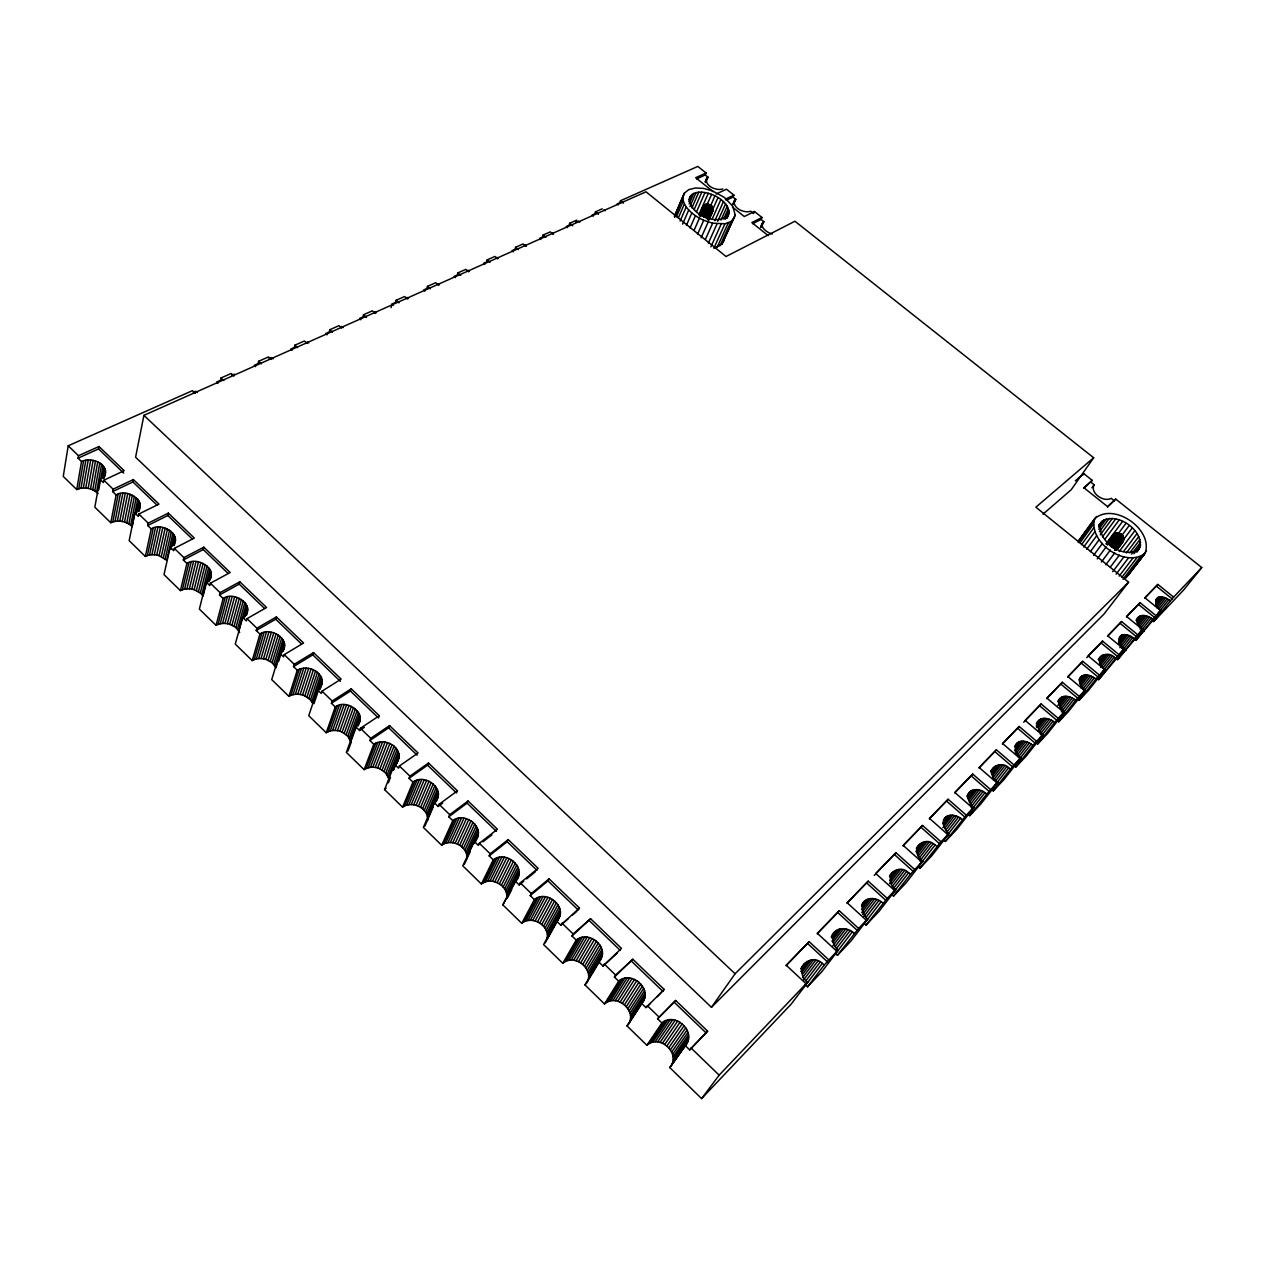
<?xml version="1.0" encoding="UTF-8"?>
<svg xmlns="http://www.w3.org/2000/svg" width="1265" height="1265" viewBox="0 0 1265 1265"><rect width="100%" height="100%" fill="white"/><g stroke="black" fill="none" stroke-linecap="round" stroke-linejoin="round"><path stroke-width="1.5" d="M516.088 881.088C527.125 867.505 505.874 849.795 493.239 859.821L481.396 883.982L462.784 865.829L474.28 841.478C487.768 829.397 465.061 810.485 452.791 820.685L441.675 845.257L423.364 827.405L434.116 802.627C447.889 790.815 425.103 772.283 412.975 782.165L402.586 807.165L384.56 789.581L398.855 753.608C396.151 743.456 382.504 738.649 373.792 744.263L364.114 769.658L346.357 752.359L355.718 726.774C370.012 715.484 347.084 697.663 335.241 706.961L326.228 732.735L308.755 715.705L321.468 677.597C317.483 668.932 305.45 665.532 297.291 670.229L288.926 696.382L271.722 679.605L279.771 653.293C294.555 642.557 271.501 625.337 259.926 634.081L252.209 660.599L235.258 644.075L242.69 617.415C257.712 606.947 234.578 589.996 223.146 598.503L216.046 625.353L199.364 609.082L206.163 582.074C221.422 571.891 198.226 555.209 186.92 563.463L180.421 590.629L163.991 574.61L170.206 547.286C185.686 537.372 162.426 520.927 151.247 528.944L145.349 556.442L129.157 540.661L134.786 513.021C150.488 503.391 127.18 487.151 116.127 494.963L110.782 522.745C117.772 519.583 126.816 521.133 132.129 526.762L137.774 499.122M709.254 205.088L707.293 204.187L706.123 205.468L708.194 207.681L711.009 208.156L711.942 206.464L710.218 204.835L712.337 208.251L708.068 205.831L710.234 204.946L713.049 209.437L708.748 219.936M506.838 897.549C507.913 885.089 491.168 876.36 481.396 883.982M1117.264 549.026L1123.162 540.882L1122.877 535.917L1118.924 534.826L1120.49 536.455L1121.312 535.395M466.896 858.714C468.082 846.301 451.368 837.999 441.675 845.257M427.602 820.495C428.898 808.145 412.2 800.239 402.586 807.165M710.282 205.8L711.958 206.748L711.689 208.156M397.02 763.222L398.997 757.688L398.855 753.608M710.029 204.883L710.614 206.622M1121.043 535.048C1126.372 540.977 1112.678 533.087 1119.81 534.368M1106.606 543.966L1115.603 533.213L1120.996 534.225L1122.672 535.633L1122.64 537.878L1120.142 538.02L1117.801 536.407L1117.185 533.703L1119.43 534.352M1122.877 535.917C1125.534 546.559 1108.646 530.446 1119.256 534.399M1117.058 549.295C1118.655 546.749 1127.811 538.7 1121.47 535.759C1127.684 539.222 1118.766 546.512 1116.9 549.453M297.291 670.229L293.527 666.592L294.239 664.315L313.53 652.582L341.139 679.099L322.022 691.164L321.247 693.426L317.452 689.741C321.547 687.354 323.461 681.977 321.468 677.597M835.548 953.731L837.446 955.265L858.635 928.447L839.296 910.768L817.317 933.301L836.877 951.327L824.274 964.958L822.313 963.345L791.131 1004.141L701.601 1098.589L669.786 1067.581L686.705 1043.878C695.386 1029.931 674.166 1011.842 661.927 1023.021L646.889 1045.269L627.013 1025.899L641.671 1003.43C654.021 990.353 631.535 969.591 618.696 981.197L604.496 1003.951L584.952 984.897L602.14 956.324C605.334 942.884 586.865 931.135 576.192 940.069L562.798 963.298L543.571 944.56L556.584 921.11C569.519 908.523 546.939 888.742 534.368 899.621L521.765 923.323L502.853 904.886L519.093 873.609M671.193 1065.842C679.922 1052.069 658.986 1034.058 646.889 1045.269M1145.046 553.422C1125.265 568.238 1088.216 542.448 1094.668 518.745C1113.722 501.652 1153.87 529.576 1145.046 553.422L1125.834 577.757L1146.469 550.797M1122.672 535.633L1123.146 536.898M712.179 206.606L711.831 209.199L708.321 209.025L705.269 206.685L705.585 204.44L709.602 204.645L703.482 206.306L699.766 214.244M708.511 220.379L713.049 209.437M710.171 205.657L711.389 206.195L711.009 207.507L708.447 207.223L706.74 205.151L711.642 194.399C720.671 197.656 733.874 207.539 726.916 218.26M627.013 1025.899C639.331 1013.012 617.209 992.298 604.496 1003.951M1120.458 534.605C1120.711 532.106 1117.596 534.779 1120.505 533.703M709.048 205.041C692.793 202.021 715.373 222.403 711.404 207.191M1123.731 538.321L1123.162 540.882L1117.501 548.504M674.656 217.327L684.507 193.007L688.872 189.56L695.513 187.979L703.656 188.438L712.401 190.857L724.513 197.514L732.815 206.306L735.202 215.05L721.999 244.113L713.871 248.193L724.94 223.763L730.996 221.549L734.522 217.564M195.253 393.288L192.438 390.664L68.215 445.786L63.25 476.431L76.738 489.555C83.743 486.551 92.725 488.053 98.022 493.65M562.798 963.298C575.385 952.023 597.554 972.247 584.952 984.897M76.738 489.555L81.513 461.488L78.082 458.167L78.493 455.716L68.215 445.786M1123.146 539.602L1123.668 537.751M78.762 488.796L83.585 460.729C93.041 457.487 109.043 464.192 104.853 476.114M80.992 488.274L85.846 460.223M83.348 488.037L88.218 460.001M85.751 488.084L90.669 460.065M88.171 488.416L93.12 460.413M90.511 489.002L95.492 461.013M78.082 458.167L98.544 448.917L98.986 446.498L124.176 470.691L103.825 480.21L103.382 482.629L99.903 479.277L103.208 477.016L105.548 472.398M92.725 489.855L97.737 461.883M94.749 490.931L99.793 462.974M96.535 492.211L101.595 464.271M1119.604 534.352C1100.076 529.719 1128.965 554.165 1121.328 536.328M99.903 479.277L94.828 507.202L110.782 522.745M98.702 489.934L103.113 465.726M102.244 478.486L104.299 467.307M103.398 478.281L105.106 468.983M104.157 478.138L105.533 470.691M521.765 923.323C532.201 914.737 550.465 925.933 547.018 939.152L560.063 915.686M116.127 494.963L112.632 491.595L113.107 489.176L133.394 479.561L158.979 504.118L138.802 514.033L138.312 516.42L134.786 513.021M112.806 521.939L118.167 494.172M115.02 521.401L120.412 493.635M117.36 521.148L122.8 493.397M119.78 521.164L125.235 493.429M122.183 521.48L127.686 493.761M143.91 415.347L135.592 457.218L711.436 1007.319L1103.981 614.078L1128.586 582.169L1035.877 507.186L1093.672 457.756L794.942 221.233L726.015 256.51L646.004 191.79L143.91 415.347L735.091 973.765L711.436 1007.319M124.539 522.066L130.074 494.362M112.632 491.595L132.92 481.965L133.394 479.561M126.769 522.919L132.335 495.232M128.809 523.995L134.406 496.339M130.611 525.291L136.225 497.651M136.32 513.637L138.976 500.734M137.917 511.645L139.814 502.442M1123.462 537.151L1122.909 538.89M139.118 509.716L140.257 504.197M139.182 511.313L140.304 505.937M151.247 528.944L147.72 525.528L148.226 523.141L168.34 513.116L194.304 538.052L174.333 548.378L173.779 550.749L170.206 547.286M1120.063 536.297L1113.137 547.824M145.349 556.442L147.357 555.588L153.286 528.122M147.357 555.588L149.555 555.019L155.516 527.552M149.555 555.019L151.895 554.734L157.888 527.284M151.895 554.734L154.298 554.734L160.339 527.315M154.298 554.734L156.718 555.035L162.79 527.632M1136.856 552.093C1151.735 533.403 1111.05 505.194 1098.542 525.702M172.941 533.039L166.727 560.363L159.074 555.62L165.177 528.232M147.72 525.528L167.818 515.503L168.34 513.116M161.319 556.474L167.439 529.086M163.375 557.565L169.542 530.209M165.193 558.877L171.376 531.521M170.854 549.247L174.175 534.668M172.957 545.515L175.044 536.407M173.843 545.484L175.519 538.194M174.333 545.452L175.598 539.981M233.93 376.037L231.147 373.491L220.964 377.998L220.426 380.354L216.584 382.062L217.88 383.453M186.92 563.463L183.33 559.984L183.884 557.612L203.807 547.192L230.167 572.507L210.385 583.244L209.8 585.584L206.163 582.074M709.048 206.574L704.953 217.232M180.421 590.629L182.413 589.759L188.944 562.593M182.413 589.759L184.611 589.142L191.157 561.992M184.611 589.142L186.935 588.842L193.513 561.707M1117.738 532.897L1113.39 534.826C1112.963 539.269 1118.94 543.571 1122.909 541.404M1119.731 534.225C1103.76 530.462 1129.661 548.82 1121.47 536.075M186.935 588.842L189.355 588.826L195.964 561.707M189.355 588.826L191.774 589.111L198.415 562.008M183.33 559.984L203.238 549.548L203.807 547.192M203.096 596.131L200.297 592.969L194.13 589.68L200.819 562.593M196.391 590.534L203.096 563.463M198.463 591.641L205.199 564.585M200.297 592.969L207.081 565.929M271.169 359.45L268.417 356.951L258.613 361.3L258.028 363.624L254.328 365.269L255.625 366.629M201.862 594.471L208.662 567.463M203.538 594.344L209.911 569.124M208.077 581.694L210.812 570.894M209.025 581.726L211.318 572.729M211.413 574.547L210.053 579.955L211.129 576.334M223.146 598.503L219.493 594.977L220.11 592.637L239.828 581.789L266.583 607.485L247.023 618.664L246.375 620.973L242.69 617.415M216.046 625.353L218.023 624.436L225.138 597.602M218.023 624.436L220.205 623.787L227.352 596.969M307.047 343.463L304.327 341.012L294.871 345.203L294.255 347.511L290.697 349.093L291.978 350.437M220.205 623.787L222.529 623.455L229.708 596.637M222.529 623.455L224.933 623.424L232.143 596.621M224.933 623.424L227.352 623.692L234.594 596.922M219.493 594.977L239.196 584.114L239.828 581.789M239.686 632.595L235.938 627.567L229.724 624.262L236.998 597.507M231.985 625.116L239.306 598.377M234.072 626.222L241.425 599.499M235.938 627.567L243.307 600.859M723.422 241.9L724.118 239.37M237.52 629.1L244.92 602.409M238.785 630.792L246.201 604.117M243.655 618.364L247.134 605.919M245.173 616.672L247.671 607.785M246.311 614.996L247.798 609.651M246.533 615.043L247.529 611.485M341.629 328.046L338.941 325.658L329.833 329.706L329.185 331.983L325.753 333.517L327.018 334.814M259.926 634.081L256.226 630.508L256.89 628.199L276.387 616.909L303.568 643.015L284.23 654.638L283.518 656.914L279.771 653.293M252.209 660.599L254.17 659.634L261.902 633.148M254.17 659.634L256.336 658.97L264.1 632.484M256.336 658.97L258.645 658.606L266.441 632.136M258.645 658.606L261.049 658.543L268.876 632.089M375.262 313.42L372.321 310.842L363.529 314.748L362.865 316.993L359.545 318.48L360.81 319.745M261.049 658.543L263.484 658.812L271.342 632.374M256.226 630.508L275.707 619.202L276.387 616.909M703.609 205.847C702.391 210.86 714.915 214.244 712.622 207.507M706.882 204.108C696.446 207.065 718.046 215.683 711.61 206.069M284.008 641.481L275.944 667.809L272.117 662.702L265.856 659.365L273.762 632.943M268.133 660.219L276.07 633.812M270.236 661.342L278.205 634.951M272.117 662.702L280.118 636.327M273.73 664.267L281.747 637.908M275.011 665.975L283.06 639.647M278.6 661.469L281.478 652.06M281.7 652.787L284.578 643.395M283.012 650.953L284.752 645.308M283.36 650.937L284.514 647.19M391.043 307.648L392.182 303.964L395.376 302.541L396.072 300.311L404.547 296.548L407.457 299.062M288.926 696.382L290.871 695.386L299.252 669.248M290.871 695.386L293.021 694.691L301.434 668.553M293.021 694.691L295.33 694.295L303.774 668.173M438.56 285.194L435.682 282.728L427.491 286.364L426.779 288.578L423.68 289.954L424.914 291.171M295.33 694.295L297.734 694.216L306.193 668.11M293.527 666.592L312.787 654.859L313.53 652.582M297.734 694.216L300.153 694.453L308.66 668.379M300.153 694.453L302.541 695.023L311.079 668.948M312.771 703.577L310.494 699.956L304.833 695.876L313.404 669.818M306.952 696.999L315.554 670.972M308.85 698.375L317.483 672.363M310.494 699.956L319.144 673.96M311.807 701.711L320.488 675.716M468.603 271.801L465.773 269.382L457.851 272.892L457.108 275.074L454.119 276.403L455.353 277.604M313.973 703.656L322.085 679.558M319.792 688.935L322.275 681.519M320.203 688.998L322.085 683.448M709.08 218.829L712.448 210.702L710.298 206.559L714.915 195.822M708.795 218.908C711.736 216.268 715.231 206.274 709.855 205.389M335.241 706.961L331.414 703.261L332.189 701.016L351.243 688.808L379.294 715.753L378.456 717.967L350.452 691.054L351.243 688.808M497.667 258.835L494.868 256.463L487.199 259.863L486.456 262.029L483.562 263.326L484.78 264.48M708.637 219.145L712.005 210.986L710.171 206.638M326.228 732.735L328.157 731.692L337.186 705.933M328.157 731.692L330.291 730.964L339.352 705.19M330.291 730.964L332.584 730.538L341.677 704.779M332.584 730.538L334.988 730.443L344.096 704.7M334.988 730.443L337.407 730.664L346.563 704.937M337.407 730.664L339.811 731.217L348.998 705.506M525.797 246.311L523.014 243.971L515.598 247.26L514.823 249.411L512.04 250.66L513.242 251.798M350.785 741.875L347.828 736.214L342.103 732.071L351.322 706.392M344.238 733.21L353.504 707.546M617.383 952.988L603.026 966.049L598.772 961.922L602.14 956.324M346.167 734.601L355.449 708.953M347.828 736.214L357.141 710.582M349.172 738.001L358.517 712.369M350.168 739.899L359.529 714.298M351.449 740.057L360.161 716.29M347.986 751.03L351.338 741.891M357.726 725.604L360.399 718.299M358.216 725.746L360.24 720.275M355.718 726.774L359.592 730.506L360.399 728.292L379.294 715.753M553.011 234.167L550.259 231.89L543.08 235.069L542.305 237.188L539.586 238.389L540.788 239.512M707.42 219.493L710.788 211.302L709.855 206.717M1117.596 547.903L1123.684 538.858M373.792 744.263L369.918 740.499L370.74 738.286L389.557 725.62L418.051 752.975L399.408 766.005L398.538 768.187L394.617 764.392L398.459 759.632M579.813 222.118L578.453 221.106L575.86 222.261L576.65 220.173L569.709 223.257L568.902 225.36L566.277 226.53L567.463 227.621M364.114 769.658L366.012 768.582L375.721 743.188M366.012 768.582L368.131 767.808L377.871 742.413M707.435 217.738L710.06 211.302L709.665 206.717M368.131 767.808L370.424 767.349L380.18 741.97M370.424 767.349L372.811 767.222L382.615 741.875M369.918 740.499L388.703 727.818L389.557 725.62M1123.241 540.961L1123.636 539.918M372.811 767.222L375.246 767.444L385.066 742.096M375.246 767.444L377.65 767.981L387.517 742.666M602.235 208.82L595.499 211.808L594.677 213.896L592.147 215.018L593.317 216.109M388.798 778.813L385.746 773.042L379.959 768.835L389.857 743.535M382.109 769.99L392.039 744.706M384.054 771.397L394.032 746.129M385.746 773.042L395.739 747.773M706.629 217.659L709.286 211.223L709.475 206.685M387.122 774.844L397.131 749.607M388.149 776.789L398.19 751.568M696.556 178.918L705.253 174.981L706.107 173.005L697.821 166.411L620.498 200.724L619.676 202.78L617.209 203.871L618.364 204.93M393.368 770.069L399.139 755.664M388.323 782.814L390.49 777.422M393.368 770.227L396.245 763.032M396.087 765.025L398.997 757.688M1100.74 522.698C1095.901 540.756 1124.016 560.332 1139.117 549.121M412.975 782.165L409.022 778.339L409.923 776.172L428.487 763.016L457.424 790.815L456.475 792.949L427.57 765.183L428.487 763.016M705.807 217.501L709.254 206.638M404.468 806.042L414.873 781.043M406.571 805.22L417.007 780.236M408.864 804.73L419.316 779.762M411.236 804.587L421.735 779.635M702.613 215.967L705.411 209.547L708.463 206.258M703.34 216.457L708.653 206.385M704.131 216.884L708.843 206.48M413.671 804.793L424.202 779.841M701.964 215.445L704.795 209.025L708.305 206.116M416.074 805.331L426.637 780.394M701.427 214.876L704.289 208.472L708.179 205.974M418.399 806.184L428.993 781.28M700.225 216.094L703.893 207.903L708.068 205.831L703.625 207.349L699.924 215.524M420.581 807.339L431.207 782.45M674.324 216.441L683.369 195.316M674.735 215.872L684.507 193.007M700.446 214.591L704.747 204.867L708.068 205.199M422.542 808.778L433.215 783.905M676.49 216.679L683.306 200.819L682.958 197.957M678.34 217.944L684.397 203.855L683.306 200.819M424.249 810.438L434.954 785.581M688.872 199.57C691.544 189.734 704.352 191.553 711.642 194.399M680.143 221.043L686.215 206.938L684.397 203.855M688.777 201.594L691.797 194.573M425.657 812.288L436.378 787.447M689.156 203.95L693.694 193.418M702.881 207.713L699.751 214.955L703.482 206.812L707.957 205.547M699.893 214.829L704.747 204.867M708.084 219.367L711.436 211.192L710.029 206.685M426.716 814.265L437.469 789.439M689.978 206.638L696.035 192.628M682.61 224.111L688.713 210.006L686.215 206.938M427.412 816.336L438.18 791.526M691.908 207.966L698.754 192.217M699.466 215.145L703.546 205.847L707.72 204.155M710.171 214.734L712.511 209.326L708.843 219.446M427.697 818.423L438.481 793.629M704.953 181.907L708.005 177.179L705.253 174.981M424.945 825.982L433.421 806.517M686.436 225.296L691.813 212.963L688.713 210.006M705.601 181.243L707.135 177.701M435.302 802.785L438.386 795.717M436.346 801.235L437.88 797.693M705.696 182.492L708.005 177.179M694.137 209.674L701.759 192.185M699.735 214.417L702.881 207.191M696.572 211.761L704.969 192.549M690.026 228.032L695.418 215.714L691.813 212.963M434.116 802.627L438.117 806.485L439.05 804.334L457.424 790.815M703.878 205.452L699.924 213.785L703.277 206.258M699.102 214.228L708.289 193.292M694.011 230.499L699.418 218.181L695.418 215.714M697.505 234.341L703.72 220.3L712.654 223.193L724.94 223.763M699.308 215.303L703.704 205.974L699.703 214.955M708.764 218.418L711.072 213.2M712.622 209.721L718.03 197.53M701.158 237.773L708.179 221.976M712.369 218.624L720.892 199.49M752.612 223.684L761.087 219.462L763.902 221.707C758.225 226.514 767.555 233.108 772.346 233.962M705.601 238.974L712.654 223.193M714.867 220.743L723.438 201.625M452.791 820.685L448.775 816.795L449.739 814.66L468.034 800.998L497.445 829.255L479.34 843.281L478.328 845.399L474.28 841.478M699.861 215.319L704.241 205.721M717.761 221.264L725.557 203.886M708.368 243.165L717.018 223.905M720.971 220.11L727.233 206.195M708.953 218.94L712.195 211.761M708.843 219.224L712.812 210.433M710.898 246.817L721.161 224.095M726.142 200.36L733.02 197.103L733.906 195.126L726.474 189.197L716.116 194.035M723.675 218.94L728.371 208.519M725.051 219.446L728.988 210.765M700.114 215.904L703.308 208.867M726.663 218.086L729.02 212.868M732.72 204.076L735.803 199.332L733.02 197.103M443.541 844.103L454.657 819.514M733.352 203.38L734.949 199.87M733.415 204.598L735.803 199.332M445.628 843.249L456.776 818.676M717.16 247.308L728.245 222.893M708.463 219.224L711.721 212.061M708.748 218.671L712.733 209.895M447.905 842.727L459.069 818.17M719.896 245.932L730.996 221.549M448.775 816.795L467.07 803.133L468.034 800.998M721.999 244.113L735.202 215.05M700.494 216.489L703.72 209.452M707.862 219.414L712.511 209.326M450.277 842.553L461.488 818.012M452.712 842.743L463.955 818.202M701.822 215.303L704.241 210.022M455.131 843.265L466.405 818.755M702.439 215.841L704.89 210.559M708.005 217.738L710.456 212.378M457.471 844.119L468.777 819.625M703.15 216.347L705.601 211.049M706.423 217.627L708.906 212.299M707.246 217.738L709.712 212.393M459.654 845.289L471.007 820.811M761.087 219.462L762.004 217.501L754.478 211.508L753.576 213.469L750.762 211.239C744.279 213.5 732.609 208.33 734.317 200.55M703.925 216.789L706.392 211.476M704.747 217.153L707.214 211.84M705.585 217.438L708.068 212.125M461.646 846.744L473.031 822.282M712.527 211.382C715.389 209.484 708.732 205.199 711.531 206.733M463.385 848.435L474.802 823.989M464.824 850.301L476.257 825.887M465.915 852.325L477.379 827.927M760.803 226.482L762.447 222.972M760.597 227.51L763.064 222.261M761.435 226.957L763.902 221.707M466.643 854.444L478.123 830.061M466.975 856.595L478.47 832.212M464.35 864.359L470.185 851.756M474.217 843.486L478.407 834.347M475.434 841.778L477.949 836.386M493.239 859.821L489.176 855.883L490.188 853.78L508.23 839.596L538.115 868.312L520.295 882.875L519.219 884.947L515.092 880.962L517.844 877.673M690.39 196.059C686.041 213.216 717.049 227.51 728.498 214.781M483.246 882.764L495.105 858.619M485.317 881.879L497.208 857.733M487.578 881.326L499.485 857.196M489.176 855.883L507.186 841.699L508.23 839.596M489.95 881.12L501.889 857.006M492.385 881.294L504.356 857.196M494.805 881.816L506.822 857.733M497.145 882.67L509.194 858.603M1119.841 536.186L1112.283 547.366M499.359 883.856L511.455 859.805M501.383 885.326L513.495 861.291M503.138 887.034L515.298 863.015M504.609 888.947L516.8 864.96M505.731 891.019L517.954 867.031M706.487 178.381C704.668 186.097 716.401 191.126 722.805 188.959M506.49 893.169L518.729 869.213M506.87 895.367L519.109 871.427M518.666 875.712L502.853 904.886M507.328 898.182L511.708 889.643M710.993 205.626C717.666 211.603 703.245 211.065 704.51 205.215C714.187 202.606 699.845 206.796 707.388 204.06M534.368 899.621L530.225 895.604L531.316 893.549L549.073 878.843L579.449 908.017L578.295 910.057L547.966 880.899L549.073 878.843M523.584 922.058L536.202 898.371M525.639 921.126L538.289 897.438M527.885 920.54L540.55 896.853M530.256 920.319L542.954 896.648M532.692 920.461L545.421 896.806M535.111 920.983L547.887 897.344M537.483 921.837L550.291 898.213M1086.667 657.705L1101.088 642.936L1117.501 656.456L1115.572 658.48C1106.148 647.269 1091.916 661.2 1105.215 669.375L1088.295 690.595L1079.045 700.351L1077.432 699.134M539.712 923.039L552.552 899.431M541.736 924.509L554.623 900.933M1129.424 572.998L1127.985 575.622L1144.05 554.544L1125.834 577.757M543.539 926.265L556.458 902.688M545.041 928.21L557.991 904.665M546.195 930.313L559.177 906.799M547.002 932.526L560 909.013M547.397 934.772L560.427 911.29M547.413 937.001L560.442 913.536M545.073 942.994L559.272 917.71M556.584 921.11L560.774 925.158L579.449 908.017M576.192 940.069L571.97 936.005L573.14 933.965L590.581 918.722L621.479 948.386L603.026 966.049M1014.056 764.977L1010.276 769.278C999.84 756.755 983.585 773.01 997.848 782.339L980.802 804.002L969.733 815.688L967.978 814.328L984.992 792.617L986.779 793.993L996.978 782.94L979.126 767.507L996.409 749.813L1014.056 764.977L1020.143 758.573L1002.56 743.504L1019.195 726.458L1036.588 741.274L1042.455 735.091L1025.14 720.386L1041.158 703.957L1058.299 718.425L1063.96 712.48L1046.882 698.09L1062.347 682.262L1079.251 696.398L1084.706 690.658L1067.866 676.601L1082.793 661.31L1099.459 675.146L1104.725 669.596L1088.121 655.855L1102.527 641.102L1118.956 654.622L1124.047 649.277L1107.681 635.821L1121.596 621.558L1137.804 634.809L1142.722 629.638L1126.577 616.466L1140.034 602.678L1156.02 615.644L1160.78 610.647L1144.841 597.744L1157.855 584.414L1173.635 597.112L1201.75 567.542L1115.73 499.074L1107.492 506.553L1083.852 487.689L1092.233 480.368L1083.741 473.6L1075.313 480.858M564.585 962.001L577.994 938.772M571.97 936.005L590.581 918.722M566.625 961.02L580.05 937.792M568.855 960.404L582.311 937.191M571.211 960.151L584.699 936.954M573.646 960.277L587.166 937.096M576.081 960.783L589.648 937.602M578.453 961.653L592.052 938.488M580.698 962.855L594.344 939.705M582.77 964.357L596.447 941.239M584.588 966.128L598.298 943.026M935.12 844.973C923.071 833.777 909.44 852.389 922.976 861.101L906.009 882.923L893.564 896.063L891.73 894.592L908.649 872.739L910.515 874.226L921.806 862.003L903.147 845.368L922.565 825.476L941.018 841.794L919.955 868.217L918.153 866.778L935.12 844.973L936.954 846.411M586.122 968.105L599.863 945.034M587.324 970.255L601.096 947.2M588.162 972.516L601.95 949.477M588.605 974.825L602.425 951.802M588.652 977.118L602.488 954.11M908.649 872.739C896.3 861.323 882.211 880.519 895.968 889.532L879.048 911.369L866.082 925.047L864.216 923.545M586.422 983.269L601.381 958.411M618.696 981.197L614.411 977.054L615.644 975.078L632.8 959.265L664.188 989.42L657.262 996.788M822.313 963.345C808.952 951.201 793.361 972.279 807.75 982.336L804.603 985.641L806.058 983.743L786.182 965.195L809.141 941.666L828.781 959.835M1116.03 549.911L1122.071 541.42L1121.059 536.471M614.411 977.054L632.8 959.265M606.251 1002.592L620.482 979.853M608.275 1001.564L622.522 978.825M610.489 1000.915L624.768 978.177M612.845 1000.631L627.155 977.908M615.28 1000.741L629.622 978.035M617.731 1001.248L632.089 978.557M620.119 1002.101L634.524 979.426M622.38 1003.319L636.817 980.66M1120.664 534.731L1120.379 533.688M624.467 1004.837L638.952 982.209M626.317 1006.64L640.833 984.028M627.883 1008.664L642.446 986.083M629.116 1010.861L643.711 988.297M630.002 1013.17L644.612 990.622M630.492 1015.526L645.118 992.993M1114.591 550.054L1120.648 541.499L1120.695 536.486M630.571 1017.882L645.229 995.365M630.255 1020.143L644.913 997.642M628.452 1024.207L644.217 999.793M641.671 1003.43L645.988 1007.604L664.188 989.42M1114.86 548.425L1119.841 541.373L1120.49 536.455M661.927 1023.021L657.579 1018.815L675.7 1000.473L707.625 1031.149L689.694 1049.887L685.282 1045.633L686.705 1043.878M657.579 1018.815L675.7 1000.473M648.629 1043.862L663.682 1021.614M650.621 1042.787L665.706 1020.555M652.819 1042.091L667.936 1019.875M655.175 1041.791L670.308 1019.574M657.61 1041.886L672.774 1019.685M660.061 1042.376L675.257 1020.175M662.449 1043.23L677.692 1021.061M1114.006 548.188L1119.019 541.12L1120.268 536.392M664.742 1044.463L680.017 1022.31M666.861 1045.997L682.167 1023.875M668.742 1047.831L684.096 1025.725M670.339 1049.887L685.725 1027.812M671.62 1052.132L687.037 1030.074M672.537 1054.504L687.986 1032.461M1093.672 457.756L1071.202 489.745L1043.008 514.175M673.059 1056.908L688.539 1034.897M1082.445 475.434L1083.741 473.6M673.201 1059.327L688.682 1037.316M672.917 1061.651L688.429 1039.672M672.253 1063.849L687.765 1041.87M669.786 1067.581L685.282 1045.633M1083.947 488.306L1092.233 480.368M689.694 1049.887L707.625 1031.149M1091.964 487.768L1094.114 484.748L1090.936 482.202M1110.702 546.211L1119.446 535.886M1111.461 546.828L1119.636 536.044M1109.452 544.82L1114.671 537.799L1119.146 535.522M1110.022 545.531L1115.208 538.495L1119.288 535.712M1109.01 544.092L1114.244 537.087L1119.035 535.348M1107.587 544.899L1113.959 536.392L1118.956 535.174M1094.668 518.745L1078.318 541.246L1096.549 516.452M1078.239 542.543L1093.513 521.512M1080.01 542.732L1093.134 524.706M1107.397 544.187L1113.817 535.728L1118.924 535M1110.638 539.997L1113.896 535.49M1081.464 544.741L1093.529 528.217M1107.539 507.139L1115.73 499.074M1107.776 543.128C1109.12 540.487 1115.777 528.976 1120.015 534.415M1098.874 525.449L1102.163 520.959M1083.71 546.97L1094.684 531.948M1098.621 527.11L1104.092 519.615M1098.826 529.213L1106.495 518.745M1107.365 543.539L1113.801 535.111L1118.924 534.826M1115.351 550.038L1121.391 541.515L1120.885 536.502M1099.396 531.79L1109.263 518.35M1086.682 549.31L1096.597 535.807M1100.265 534.858L1112.346 518.444M1107.223 543.397L1113.801 534.447L1119.019 534.573L1115.303 533.656L1113.817 535.728L1115.841 539.143L1119.841 541.373L1123.099 540.867M1117.533 547.239L1122.023 541.135M1090.351 551.651L1099.206 539.649M1102.447 536.898L1115.651 519.014M1107.476 542.954L1113.485 534.905L1116.536 534.036M1104.756 539.412L1119.082 520.057M1093.545 555.382L1102.432 543.397M1106.764 543.76L1113.39 534.826M786.118 965.717L809.141 941.666M1105.958 543.855L1122.529 521.528M1097.261 558.893L1106.163 546.907M1116.6 549.658L1122.64 541.199L1121.217 536.407M1107.571 542.748L1113.105 535.316M1118.181 533.814L1125.929 523.41M817.253 933.807L839.296 910.768M1107.002 543.555L1113.801 534.447M1101.388 562.055L1110.322 550.085M1121.375 536.012L1129.155 525.623M701.601 1098.589L719.153 1075.155L806.058 983.743M1107.397 543.302L1112.963 535.901M801.773 966.966L804.129 963.835M800.792 968.69L805.489 962.412M801.267 969.132L807.149 961.305M1117.659 547.413L1132.128 528.122M847.012 903.305L868.201 881.152L887.239 898.356L866.082 925.047M1105.8 564.807L1114.781 552.852M800.808 971.488L809.047 960.515M1107.507 543.238L1114.339 534.162M801.71 972.627L811.134 960.103M1119.146 551.587L1134.768 530.841M802.722 974.129L813.348 960.04M831.231 937.112C834.647 926.786 847.661 926.518 854.255 933.428M1110.385 567.052L1119.383 555.114M831.643 937.618L837.556 929.775M874.273 875.38L895.936 852.736L914.674 869.498M1123.573 551.461L1136.998 533.688M802.627 977.545L815.64 960.356M832.275 938.44L839.391 929.032M1108.14 543.049L1113.848 535.506M1107.381 543.934L1112.979 536.534M831.911 941.176L841.415 928.636M1126.403 552.884L1138.753 536.581M1112.726 571.685L1124.016 556.79M803.718 979.774L817.933 961.02M832.86 942.694L843.565 928.605M861.576 905.297C865.165 896.094 877.119 897.233 882.97 903.21M902.989 845.953L922.565 825.476M1129.851 552.789L1139.986 539.459M861.924 905.835L866.699 899.573M1107.492 544.614L1113.137 537.23M1116.394 549.769L1123.162 540.882M805.932 980.77L820.179 962.033M832.686 946.141L845.795 928.921M862.509 906.705L868.47 898.862M1116.078 574.215L1128.538 557.849M1131.622 554.086L1140.65 542.242M862.066 909.472L870.415 898.498M1133.946 553.706L1140.714 544.82M1115.777 549.975L1121.533 542.448M1117.596 547.65L1123.225 540.282M834.916 946.789L848.024 929.585M1136.808 551.587L1140.208 547.144M861.765 912.571L872.518 898.482M889.548 875.965L891.936 872.818M929.364 818.914L948.133 799.259L966.318 815.182L945.335 841.446L943.548 840.055M889.564 876.265L893.153 871.569M1119.177 576.081L1132.792 558.245M889.848 876.866L894.624 870.605M835.88 949.319L850.222 930.566M890.354 877.768L896.347 869.94M862.714 914.453L874.684 898.798M805.663 985.198L807.592 986.779L824.274 964.958M1108.899 543.855L1113.421 537.957M1121.913 577.283L1136.682 557.991M889.848 880.551L898.245 869.593M836.877 951.327L835.422 953.241L838.426 950.062C833.145 945.54 830.03 936.1 835.959 930.834M863.679 916.666L876.866 899.447M954.711 792.934L972.738 774.069L990.637 789.597M852.31 931.862L821.681 971.899L807.592 986.779M916.461 848.056L918.849 844.925M889.485 883.666L900.285 869.593M916.413 848.42L920.019 843.723M1123.02 579.307L1140.081 557.074M916.651 849.052L921.442 842.79M1115.066 550.054L1122.008 541.072M915.892 851.551L923.102 842.158M865.798 917.615L879.017 900.427M891.572 883.982L902.388 869.909M916.54 852.8L924.952 841.842M979.015 768.045L996.409 749.813M892.489 886.196L904.538 870.557M943.421 820.1C947.106 812.494 957.368 814.913 962.349 819.688M1109.31 544.598L1113.864 538.684M1115.445 548.52L1120.063 542.527M868.201 881.152L847.123 902.751L866.383 920.288L864.912 922.201L867.806 919.165C862.698 914.832 859.409 905.724 865.149 900.585M917.299 854.349L926.929 841.857M881.073 901.692L850.966 941.018L837.446 955.265M943.595 820.764L947.2 816.083M942.789 823.294L948.813 815.482M918.137 856.231L929 842.19M893.359 888.694L906.626 871.506M919.955 868.217L931.926 855.583L948.924 833.809L945.888 830.409L943.405 824.717L950.616 815.198M1002.386 744.073L1019.195 726.458M1109.848 545.31L1114.418 539.412M1114.607 548.362L1119.24 542.385M967.013 795.938C969.876 788.142 979.41 788.237 984.992 792.617M919.007 858.429L931.087 842.822M942.884 827.69L952.545 815.213M895.936 852.736L875.712 873.467L894.671 890.544L893.201 892.442L895.968 889.532M967.156 796.634L971.963 790.404M967.504 797.63L973.528 789.834M944.892 828.006L954.553 815.546M1023.685 722.268L1041.158 703.957M919.845 860.912L933.143 843.755M968.041 798.895L975.268 789.566M1110.48 546.006L1115.082 540.092M1111.223 546.638L1115.825 540.724M1113.738 548.093L1118.371 542.132M893.564 896.063L910.515 874.226M991.064 770.701L993.468 767.586M990.89 771.176L994.511 766.527M945.698 830.188L956.593 816.178M968.705 800.476L977.149 789.597M990.969 771.919L995.792 765.705M991.286 772.915L997.31 765.167M1046.724 698.644L1062.347 682.262M969.449 802.358L979.126 789.929M1112.03 547.207L1116.647 541.278M1112.868 547.698L1117.501 541.752M1121.423 536.218C1129.25 544.646 1109.152 539.048 1115.651 533.324M991.76 774.212L999.002 764.914M946.489 832.655L958.601 817.095M1015.068 745.797C1018.515 738.491 1028.16 741.084 1032.888 745.465L1036.588 741.274M992.377 775.809L1000.836 764.961M1015.115 746.556L1018.736 741.923M970.223 804.54L981.118 790.562M1015.384 747.583L1020.207 741.401M1067.771 677.075L1082.793 661.31M945.983 836.94L960.546 818.281M993.088 777.675L1002.765 765.293M1014.609 750.445L1021.851 741.179M970.967 806.991L983.095 791.463M1036.256 723.833C1039.609 715.864 1049.602 717.729 1054.694 722.536L1058.299 718.425M1015.194 752.027L1023.654 741.227M1037.221 723.627L1040.842 719.01M993.816 779.841L1004.71 765.91M1101.088 642.936L1102.527 641.102M1036.241 726.205L1042.265 718.52M970.635 791.257C965.543 795.97 969.385 803.892 973.86 807.576L956.83 829.302L945.335 841.446M1015.842 753.908L1025.52 741.559M1036.636 727.533L1043.878 718.299M995.729 780.726L1006.655 766.796M1057.635 701.664C1060.924 693.805 1070.712 695.75 1075.709 700.415L1079.251 696.398M1038.375 727.581L1045.617 718.362M1058.536 701.506L1062.141 696.92M1107.492 636.358L1121.596 621.558M969.733 815.688L986.779 793.993M1017.756 754.509L1027.433 742.176M1058.726 702.581L1063.533 696.446M1008.521 767.934L991.507 789.581L993.231 790.91L1003.904 779.651L1020.934 758.051C1016.728 754.636 1012.68 747.236 1017.487 742.713M996.978 782.94L995.492 784.822L997.848 782.339M1037.79 730.996L1047.452 718.694M1057.872 705.427L1065.098 696.24M1079.172 679.337C1082.413 672.316 1091.489 675.051 1095.996 679.084L1099.459 675.146M1018.42 756.913L1029.331 743.045M1079.108 680.175L1082.698 675.605M1126.483 616.909L1140.034 602.678M1059.58 705.506L1066.806 696.319M1079.251 681.25L1084.058 675.146M993.231 790.91L1010.276 769.278M1039.656 731.597L1049.333 719.311M1031.181 744.152L1014.166 765.72L1015.858 767.017L1026.152 756.17L1043.166 734.665C1039.087 731.36 1034.96 724.197 1039.624 719.753M1060.165 707.372L1068.609 696.651M1079.583 682.594L1085.591 674.972M1020.143 758.573L1018.657 760.439L1020.934 758.051M1098.194 659.618L1100.582 656.582M1099.048 658.717L1101.451 655.681M1144.714 598.234L1157.855 584.414M1040.289 733.985L1051.199 720.164M1098.953 659.571L1102.542 655.017M1080.041 684.191L1087.252 675.051M1099.079 660.662L1103.871 654.59M1060.782 709.491L1070.443 697.252M1015.858 767.017L1032.888 745.465M1099.364 662.006L1105.357 654.416M1080.579 686.041L1089.007 675.384M1039.656 738.128L1053.002 721.256M1042.455 735.091L1040.984 736.957L1043.166 734.665M1119.335 638.161L1121.723 635.141L1124.458 634.571L1129.471 635.599L1134.484 638.588L1137.804 634.809M1061.382 711.847L1072.277 698.09M1099.791 663.603L1106.986 654.511M1119.414 639.268L1123.004 634.73M1081.164 688.16L1090.81 675.984M1036.019 742.729L1037.679 743.994L1054.694 722.536M1118.481 642.114L1124.458 634.571M1100.297 665.453L1108.709 654.843M1136.017 620.388C1139.069 612.94 1148.098 615.154 1152.779 619.344L1154.565 617.462L1138.595 604.496M1074.048 699.166L1057.097 720.544L1058.742 721.793L1068.308 711.689L1085.275 690.374C1081.417 687.29 1077.163 680.586 1081.559 676.285M1063.96 712.48L1062.489 714.33L1064.592 712.116C1060.639 708.938 1056.449 701.996 1060.971 697.632M1136.682 620.435L1140.255 615.928M1064.592 712.116L1047.594 733.542L1037.679 743.994M1082.951 688.982L1092.612 676.807M1118.877 643.711L1126.056 634.666M1136.729 621.542L1141.504 615.549M1100.85 667.556L1110.48 655.444M1136.966 622.902L1142.928 615.391M1058.742 721.793L1075.709 700.415M1120.553 644.059L1127.732 635.014M1078.634 697.616L1081.053 694.58M1083.473 691.528L1094.351 677.85M1155.799 600.337L1158.171 597.349L1160.78 596.843L1165.587 597.855L1170.457 600.749L1173.635 597.112M1102.606 668.363L1112.235 656.25M1137.33 624.499L1144.477 615.502M1155.831 601.46L1159.388 596.985M1119.889 647.648L1129.471 635.599M1156.036 602.82L1160.78 596.843M1138.974 624.831L1146.137 615.834M1079.045 700.351L1095.996 679.084M1113.959 657.278L1097.087 678.451L1098.684 679.653L1124.49 649.103C1120.505 646.257 1115.92 638.43 1121.723 635.141M1155.182 605.903L1162.298 596.953M1104.725 669.596L1103.254 671.446L1105.215 669.375M1121.612 648.439L1131.21 636.39M1139.465 626.902L1147.829 616.419M1156.795 606.235L1163.927 597.286M1098.684 679.653L1115.572 658.48M1132.887 637.402L1116.078 658.464L1117.643 659.634L1143.101 629.527C1139.575 626.713 1135.179 620.625 1139.212 616.545M1124.047 649.277L1122.593 651.111L1124.49 649.103M1139.971 629.179L1149.537 617.209M1157.269 608.291L1165.587 597.855M1117.643 659.634L1134.484 638.588M1139.227 633.148L1151.197 618.19M1158.93 609.066L1167.263 598.645M1134.436 639.141L1135.986 640.28L1152.779 619.344M1153.395 618.949L1156.02 615.644M1158.171 613.003L1168.907 599.61M1135.986 640.28L1161.096 610.584C1157.349 607.912 1152.621 600.527 1158.171 597.349M1152.209 620.435L1153.727 621.558L1170.457 600.749M1201.75 567.542L1183.708 589.933L1153.727 621.558M1094.114 484.748C1089.703 493.034 1103.823 502.632 1111.192 498.331L1114.402 500.893M1114.987 533.988L1116.647 533.055M712.701 210.891C709.602 213.421 703.561 210.607 703.134 206.717M858.635 928.447L866.383 920.288M887.239 898.356L894.671 890.544M941.018 841.794L947.865 834.6L929.475 818.376L948.133 799.259M966.318 815.182L972.896 808.256L954.79 792.443L972.738 774.069M920.335 863.9L922.976 861.101M946.378 836.481L948.924 833.809M971.409 810.153L973.86 807.576M1083.235 692.508L1085.275 690.374M1141.267 631.456L1143.101 629.527M1159.325 612.45L1161.096 610.584M945.825 816.984L943.39 821.111L943.405 824.717M735.091 973.765L1128.586 582.169M708.953 204.693L707.862 204.551L709.57 204.898M645.988 1007.604L650.226 1003.556M1120.553 534.257C1114.307 532.85 1123.889 540.392 1121.407 534.905M560.774 925.158L568.08 918.864M572.46 915.085L576.84 911.322M384.56 789.581L386.173 788.206M530.225 895.604L547.966 880.899M706.945 204.724L708.827 205.009M519.219 884.947L523.663 881.31M526.635 878.89L535.538 871.601M703.546 205.847L706.392 204.377M482.851 841.889L491.895 834.868M438.117 806.485L442.703 803.101M409.022 778.339L427.57 765.183M1080.215 538.937L1082.761 537.182M359.592 730.506L364.304 727.375M331.414 703.261L350.452 691.054M762.004 217.501L751.837 222.561L768.266 235.669M754.478 211.508L744.279 216.521L732.467 207.081M725.319 199.19L733.906 195.126M703.957 205.515L706.597 205.088L705.585 205.499M706.455 204.218C701.869 208.804 717.255 210.196 710.377 205.942M78.493 455.716L98.986 446.498M706.107 173.005L695.671 177.701L713.207 191.711M193.229 392.45L195.854 391.296L197.435 392.577M231.859 375.278L234.373 374.155M269.034 358.738L271.469 357.647L273.019 358.881M706.708 204.187L709.254 204.772M81.513 461.488L83.585 460.729M710.029 205.515L711.942 206.464M704.795 204.883L706.85 204.709M1121.185 535.221C1130.104 544.662 1107.555 533.514 1119.351 533.53M1116.679 532.945L1118.134 533.213M1121.707 534.842L1122.118 535.585L1120.853 534.447M707.04 204.076L708.432 204.361M707.372 204.218L708.827 204.424M1121.407 535.585L1123.684 538.21M1118.355 532.96L1119.304 533.182M1117.612 533.087L1120.584 533.988M263.484 658.812L265.856 659.365M227.352 623.692L229.724 624.262M191.774 589.111L194.13 589.68M156.718 555.035L159.074 555.62M1119.019 533.118L1120.237 534.494M339.811 731.217L342.103 732.071M377.65 767.981L379.959 768.835M302.541 695.023L304.833 695.876M708.811 204.535L710.788 206.922L708.653 206.828L707.356 205.246M1119.193 533.561L1121.644 534.557M699.418 218.181L703.72 220.3M709.855 205.041L710.867 205.531M710.029 205.752L712.685 207.934M603.927 209.784L605.287 210.765M552.157 232.807L553.532 233.835M525.007 244.888L526.398 245.932M496.971 257.364L498.378 258.424M467.987 270.251L469.426 271.327M710.392 205.104L711.436 205.974M438.022 283.581L439.477 284.688M407.014 297.37L408.484 298.493M374.914 311.633L376.417 312.787M341.677 326.433L343.179 327.603M307.221 341.756L308.739 342.957M1156.431 586.217L1172.196 598.914M620.498 200.724L623.455 203.143M1120.158 623.392L1136.35 636.627M595.499 211.808L598.487 214.275M569.709 223.257L572.729 225.771M1081.338 663.176L1097.988 676.981M543.08 235.069L545.832 237.361M1060.892 684.128L1077.78 698.248M515.598 247.26L518.381 249.616M1039.719 705.838L1056.828 720.291M487.199 259.863L490.014 262.25M1017.74 728.34L1035.118 743.14M457.851 272.892L460.697 275.327M994.954 751.71L1012.569 766.843M427.491 286.364L430.369 288.847M971.283 775.967L989.167 791.479M396.072 300.311L398.981 302.841M946.679 801.172L964.831 817.064M363.529 314.748L366.471 317.341M921.11 827.373L939.531 843.692M329.833 329.706L332.537 332.11M894.497 854.65L913.203 871.395M1142.928 630.191L1144.335 631.472M294.871 345.203L297.607 347.669M866.762 883.065L885.769 900.253M1124.854 649.23L1126.277 650.526M258.613 361.3L261.381 363.814M837.873 912.682L857.18 930.344M220.964 377.998L223.763 380.575M807.718 943.579L827.326 961.732M98.544 448.917L123.701 473.11M132.92 481.965L157.034 505.146M167.818 515.503L192.375 539.111M203.238 549.548L228.159 573.504M239.196 584.114L264.512 608.449M275.707 619.202L301.497 643.996M312.787 654.859L340.348 681.345M388.703 727.818L417.15 755.158M467.07 803.133L496.433 831.358M507.186 841.699L537.024 870.383M589.411 920.746L620.245 950.379M631.551 961.242L662.892 991.365M674.387 1002.418L706.265 1033.062M103.825 480.21L113.107 489.176M138.802 514.033L148.226 523.141M174.333 548.378L183.884 557.612M210.385 583.244L220.11 592.637M247.023 618.664L256.89 628.199M284.23 654.638L294.239 664.315M322.022 691.164L332.189 701.016M360.399 728.292L370.74 738.286M399.408 766.005L409.923 776.172M439.05 804.334L449.739 814.66M479.34 843.281L490.188 853.78M520.295 882.875L531.316 893.549M561.913 923.134L573.14 933.965M604.243 964.041L615.644 975.078M647.269 1005.659L658.875 1016.87M691.038 1047.973L719.153 1075.155M392.182 303.964L393.431 305.213M1121.944 534.842L1122.719 535.901M1122.561 536.597L1123.605 538.684M1123.146 536.518L1123.478 537.562M1122.83 537.736L1123.51 539.823"/></g></svg>
